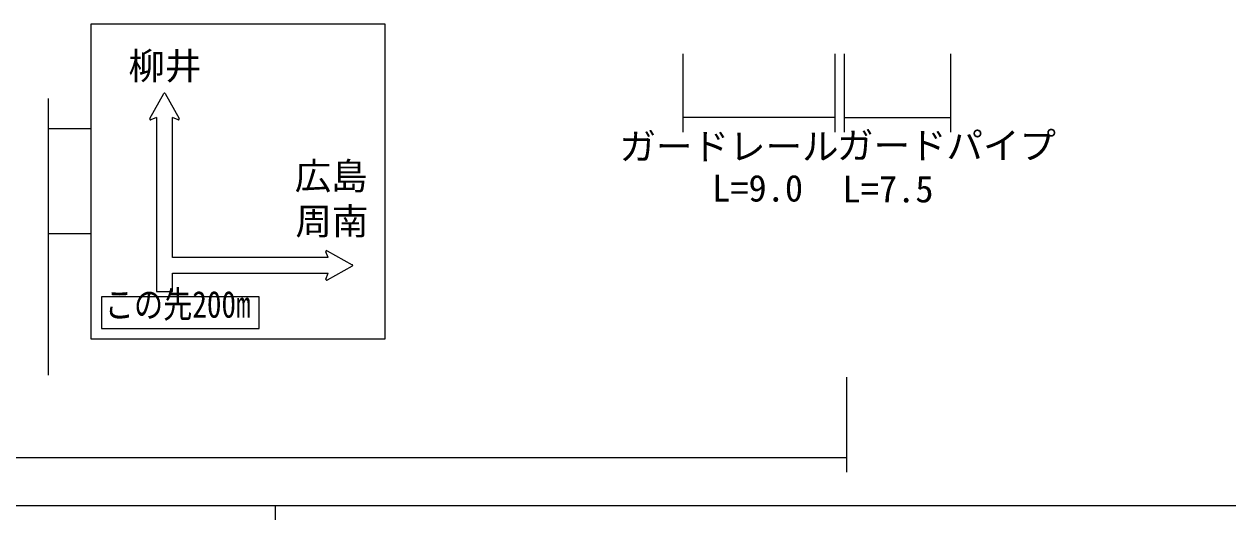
# Model space of a CAD drawing. Units: millimetres, scale not verified. Extents: x 40000 to 680000, y 20000 to 380000.
# Drawn here: x 250795 to 333250, y 204000 to 238000 of the extents above; entities that cross this region are included whole.
import ezdxf
from ezdxf.enums import TextEntityAlignment as Align

# ---------------------------------------------------------------- set-up
doc = ezdxf.new("R2010")
doc.units = ezdxf.units.MM
doc.header["$LTSCALE"] = 1000
for name, color, linetype, lineweight in [('M-STR-HTXT', 7, 'Continuous', 13), ('M-STR-STRC', 7, 'Continuous', 25), ('M-TTL-BAND', 7, 'Continuous', 25)]:
    doc.layers.add(name, color=color, linetype=linetype, lineweight=lineweight)
doc.styles.add('ＭＳ ゴシック', font='')
doc.styles.get('ＭＳ ゴシック').set_extended_font_data('MS Gothic')

msp = doc.modelspace()

# ---------------------------------------------------------------- linework, layer by layer
at = {"layer": 'M-STR-HTXT'}
for p, q in [((295920, 235962), (295920, 230582)), ((306326, 235962), (306326, 230582)), ((306955, 235962), (306955, 230582)), ((314258, 235962), (314258, 230582)), ((306326, 231582), (295920, 231582)), ((306955, 231582), (314258, 231582)), ((307134, 213783), (307134, 207277)), ((138648, 208277), (307134, 208277))]:
    msp.add_line(p, q, dxfattribs=at)
at = {"layer": 'M-STR-STRC'}
for p, q in [((275518, 238000), (255375, 238000)), ((255375, 238000), (255375, 216418)), ((275518, 216418), (275518, 238000)), ((252435, 232887), (252435, 213932)), ((259406, 231514), (260364, 233239)), ((260458, 233239), (261416, 231514)), ((259871, 231597), (259473, 231438)), ((259871, 231597), (259871, 219655)), ((261349, 231438), (260951, 231597)), ((260951, 221993), (260951, 231597)), ((255375, 230806), (252435, 230806)), ((255375, 223612), (252435, 223612)), ((271634, 221993), (260951, 221993)), ((271634, 221993), (271474, 222392)), ((271551, 222459), (273275, 221501)), ((273275, 221406), (271551, 220448)), ((260951, 219655), (260951, 220914)), ((260951, 220914), (271634, 220914)), ((271474, 220515), (271634, 220914)), ((259871, 219655), (260951, 219655)), ((266886, 219295), (256095, 219295)), ((256095, 219295), (256095, 217137)), ((266886, 217137), (266886, 219295)), ((256095, 217137), (266886, 217137)), ((255375, 216418), (275518, 216418))]:
    msp.add_line(p, q, dxfattribs=at)
for centre, start, end in [((260411, 233213), 29.07892, 150.92108), ((259453, 231488), 151.06076, 291.73182), ((261369, 231488), 248.26864, 28.9774), ((271524, 222412), 60.94671, 201.80725), ((273249, 221454), 299.07363, 60.92637), ((271524, 220495), 158.22863, 299.01741)]:
    msp.add_arc(centre, 54, start, end, dxfattribs=at)
at = {"layer": 'M-TTL-BAND'}
for p, q in [((40000, 205000), (579000, 205000)), ((268000, 205000), (268000, 204000))]:
    msp.add_line(p, q, dxfattribs=at)

# ---------------------------------------------------------------- texts
at = {"layer": 'M-STR-HTXT', "style": 'ＭＳ ゴシック'}
for s, p in [('ガードレール', (291581, 228142)), ('ガードパイプ', (306471, 228205)), ('L=9.0', (297918, 225280)), ('L=7.5', (306851, 225223))]:
    msp.add_text(s, height=1833, dxfattribs=at).set_placement(p, align=Align.BOTTOM_LEFT)
at = {"layer": 'M-STR-STRC', "style": 'ＭＳ ゴシック'}
for s, p in [('柳井', (257940, 233660)), ('広島', (269333, 226111)), ('周南', (269380, 223017))]:
    msp.add_text(s, height=1833, dxfattribs=at).set_placement(p, align=Align.BOTTOM_LEFT)
at = {"layer": 'M-STR-STRC', "style": 'ＭＳ ゴシック', "width": 0.8}
msp.add_text('この先200m', height=1833, dxfattribs=at).set_placement((256320, 217316), align=Align.BOTTOM_LEFT)

doc.saveas('drawing.dxf')
